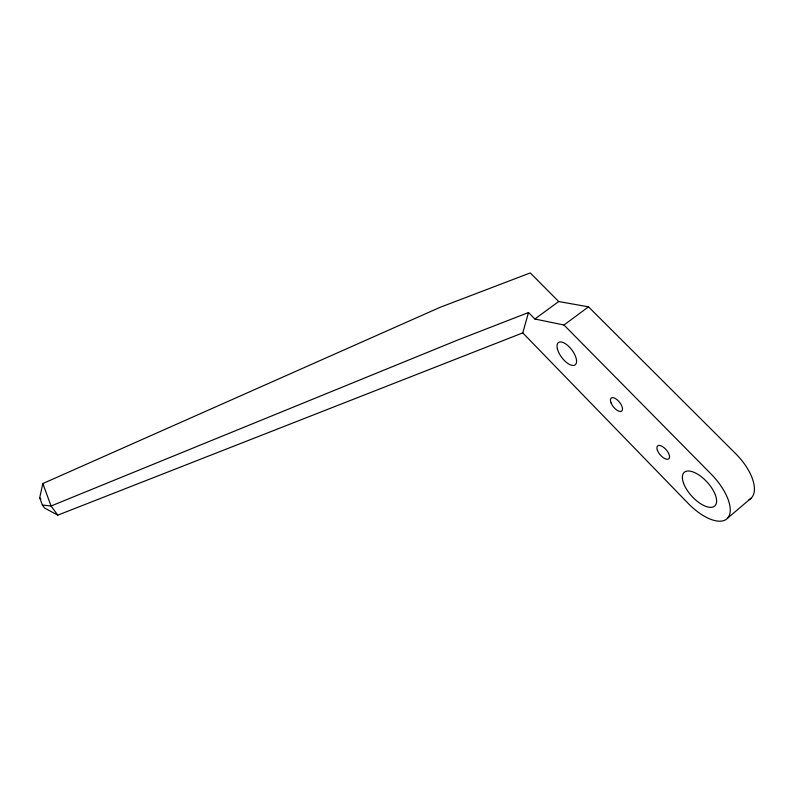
<?xml version="1.0" encoding="UTF-8"?>
<svg xmlns="http://www.w3.org/2000/svg" width="794" height="794" viewBox="0 0 794 794"><rect width="100%" height="100%" fill="white"/><g stroke="black" fill="none" stroke-linecap="round" stroke-linejoin="round"><path stroke-width="1.19" d="M522.77 332.875L688.12 503.356A40.166 18.431 47.6 0 0 727.979 517.688A40.166 18.431 47.6 0 0 711.226 474.167L563.988 325.014L534.868 318.999L528.516 312.518L522.77 332.875L57.773 515.157L44.653 508.081L42.37 505.034L39.7 497.679L42.856 483.556L439.757 307.467L530.263 272.928L558.688 301.531L588.493 306.831L735.81 453.801A39.859 19.334 47.1 0 1 749 499.813M727.572 518.164L751.422 497.937M563.988 325.014L588.493 306.831M534.868 318.999L558.688 301.531M528.516 312.518L457.304 340.199L51.064 505.996L42.37 505.034M39.7 497.679L40.851 499.228M57.773 515.157L51.064 505.996L42.856 483.556M657.442 450.406A8.555 3.93 49.1 0 0 668.369 459.111A8.555 3.93 49.1 0 0 663.883 447.538A8.555 3.93 49.1 0 0 657.442 450.406M557.348 348.606A13.935 6.302 53.1 0 0 573.635 365.448A13.935 6.302 53.1 0 0 569.417 347.067A13.935 6.302 53.1 0 0 557.348 348.606M611.082 402.955A8.357 3.831 51.1 0 0 621.523 411.203A8.357 3.831 51.1 0 0 616.819 399.511A8.357 3.831 51.1 0 0 611.082 402.955M683.555 483.228A22.698 10.401 47.6 0 0 712.893 507.029A22.698 10.401 47.6 0 0 702.035 477.303A22.698 10.401 47.6 0 0 683.555 483.228"/></g></svg>
